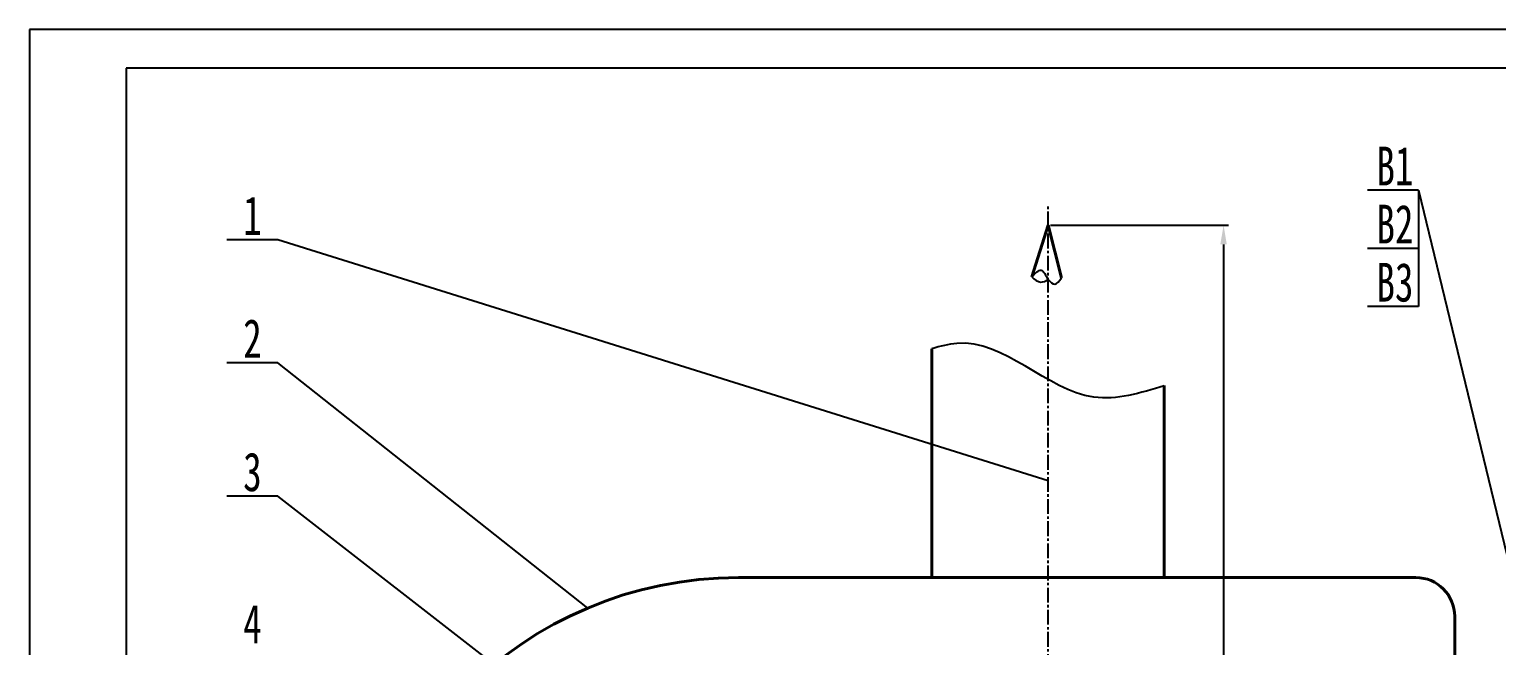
# Model space of a CAD drawing. Header units: millimetres. Extents: x 1593 to 2782, y 465 to 1306.
# Drawn here: x 1592.6 to 1971.6, y 1147.3 to 1306.5 of the extents above; entities that cross this region are included whole.
import ezdxf

# ---------------------------------------------------------------- set-up
doc = ezdxf.new("R2010")
doc.units = ezdxf.units.MM
doc.header["$LTSCALE"] = 0.2
doc.linetypes.add('CENTER2', pattern=[28.575, 19.05, -3.175, 3.175, -3.175])
for name, color, linetype in [('中心线', 1, 'CENTER2'), ('尺寸线', 4, 'Continuous'), ('细实线', 2, 'Continuous')]:
    doc.layers.add(name, color=color, linetype=linetype)
doc.layers.add('粗实线', color=7, linetype='Continuous', lineweight=40)
doc.styles.add('标准', font='', dxfattribs={"width": 0.7})
doc.styles.get('标准').set_extended_font_data('SimSun')
doc.dimstyles.new('30', dxfattribs={"dimtxt": 5, "dimasz": 5, "dimexe": 1.25, "dimexo": 0.625, "dimtad": 1, "dimdec": 0, "dimlfac": 30, "dimdsep": 46, "dimtxsty": '标准', "dimcen": 2.5, "dimadec": 0, "dimazin": 0, "dimtfac": 1, "dimtdec": 0, "dimtmove": 0, "dimatfit": 3, "dimfxl": 1, "dimarcsym": 0})

# ---------------------------------------------------------------- blocks, each defined once
blk = doc.blocks.new('*D7')
at = {"layer": 'Defpoints', "color": 0, "transparency": 16777216}
for p in [(1855.72, 1255.93), (1855.72, 873.86), (1901.04, 873.86)]:
    blk.add_point(p, dxfattribs=at)
at = {"layer": '尺寸线', "color": 0, "lineweight": -2, "transparency": 16777216}
for p, q in [((1856.35, 1255.93), (1902.29, 1255.93)), ((1901.04, 1250.93), (1901.04, 878.86)), ((1856.35, 873.86), (1902.29, 873.86))]:
    blk.add_line(p, q, dxfattribs=at)
at = {"layer": '尺寸线', "color": 0, "transparency": 16777216}
for points in [[(1900.2, 1250.93), (1901.87, 1250.93), (1901.04, 1255.93)], [(1900.2, 878.86), (1901.87, 878.86), (1901.04, 873.86)]]:
    blk.add_solid(points, dxfattribs=at)
at = {"layer": '尺寸线', "color": 0, "transparency": 16777216, "insert": (1897.91, 1064.9), "char_height": 5, "attachment_point": 5, "rotation": 90, "style": '标准'}
blk.add_mtext('127000', dxfattribs=at)

msp = doc.modelspace()

# ---------------------------------------------------------------- linework, layer by layer
at = {"color": 7}
for p, q in [((1617.597, 1296.483), (1617.597, 475.483)), ((2771.597, 1296.483), (1617.597, 1296.483))]:
    msp.add_line(p, q, dxfattribs=at)
at = {"layer": '中心线', "color": 7}
msp.add_line((1855.725, 564.111), (1855.725, 1260.98), dxfattribs=at)
at = {"layer": '尺寸线', "color": 7}
for p, q in [((1951.404, 1264.913), (1938.238, 1264.913)), ((1951.404, 1264.913), (1995.355, 1083.182)), ((1951.404, 1264.913), (1951.404, 1234.913)), ((1656.778, 1252.137), (1643.611, 1252.137)), ((1855.725, 1189.862), (1656.778, 1252.137)), ((1951.404, 1249.913), (1938.238, 1249.913)), ((1951.404, 1234.913), (1938.238, 1234.913)), ((1656.778, 1220.392), (1643.611, 1220.392)), ((1736.814, 1157.015), (1656.778, 1220.392)), ((1656.778, 1185.95), (1643.611, 1185.95)), ((1812.514, 1064.896), (1656.778, 1185.95))]:
    msp.add_line(p, q, dxfattribs=at)
at = {"layer": '粗实线', "color": 7}
for p, q in [((1855.725, 1255.928), (1851.487, 1242.534)), ((1855.725, 1255.928), (1859.147, 1242.33)), ((1825.725, 1224.012), (1825.725, 1164.896)), ((1885.725, 1214.496), (1885.725, 1164.896)), ((1950.725, 1164.896), (1775.725, 1164.896)), ((1960.725, 1154.896), (1960.725, 1089.959))]:
    msp.add_line(p, q, dxfattribs=at)
for centre, radius, start, end in [((1775.725, 1064.896), 100, 90, 270), ((1950.725, 1154.896), 10, 360, 90)]:
    msp.add_arc(centre, radius, start, end, dxfattribs=at)
at = {"layer": '细实线', "color": 7}
for p, q in [((2781.597, 1306.483), (1592.597, 1306.483)), ((1592.597, 1306.483), (1592.597, 465.483))]:
    msp.add_line(p, q, dxfattribs=at)
for points in [[(1851.487, 1242.534), (1853.961, 1244.274), (1855.769, 1241.888), (1857.424, 1240.709), (1859.147, 1242.33)], [(1851.487, 1242.534), (1853.826, 1241.197), (1855.769, 1241.888)], [(1885.725, 1214.436), (1867.509, 1211.497), (1832.121, 1225.391), (1825.725, 1224.012)]]:
    msp.add_spline(points, degree=3, dxfattribs=at)

# ---------------------------------------------------------------- texts
at = {"layer": '尺寸线', "color": 7, "style": '标准', "width": 0.7}
for s, p in [('B1', (1940.542, 1266.182)), ('1', (1647.833, 1253.406)), ('B2', (1940.542, 1251.182)), ('B3', (1940.542, 1236.182)), ('2', (1647.833, 1221.661)), ('3', (1647.833, 1187.219)), ('4', (1647.833, 1147.952))]:
    msp.add_text(s, height=10, dxfattribs=at).set_placement(p)

# ---------------------------------------------------------------- dimensions: what is measured, and where the dimension line sits
at = {"layer": '尺寸线', "color": 7}
dim = msp.add_linear_dim(base=(1901.036, 873.864), p1=(1855.725, 1255.928), p2=(1855.725, 873.864), angle=90, text='127000', dimstyle='30', dxfattribs=at)
dim.commit()
dim.dimension.update_dxf_attribs({"geometry": '*D7', "text_midpoint": (1897.911, 1064.896)})

doc.saveas('drawing.dxf')
